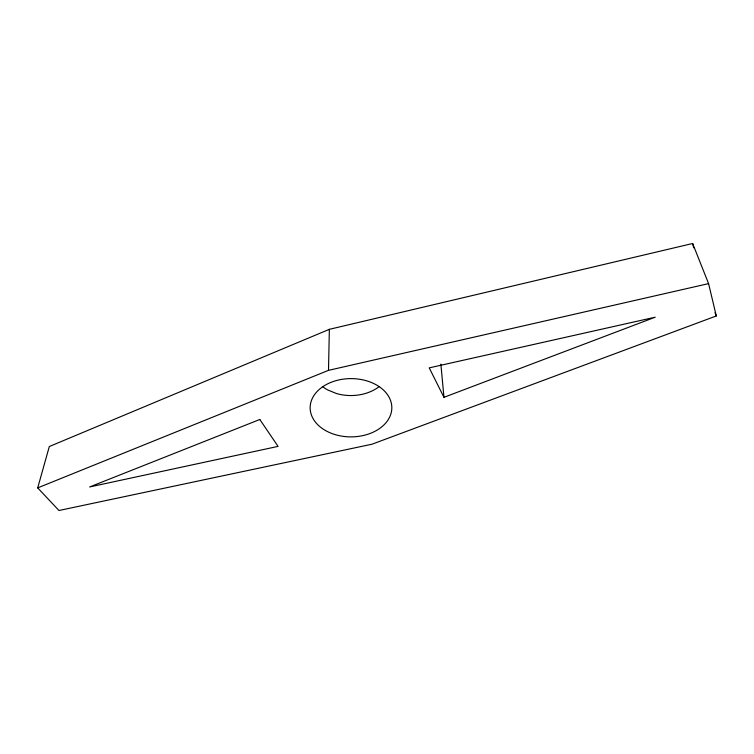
<?xml version="1.0" encoding="UTF-8"?>
<svg xmlns="http://www.w3.org/2000/svg" width="754" height="754" viewBox="0 0 754 754"><rect width="100%" height="100%" fill="white"/><g stroke="black" fill="none" stroke-linecap="round" stroke-linejoin="round"><path stroke-width="1.13" d="M37.7 487.885L328.499 370.346L329.357 329.328L692.643 243.495L708.581 283.617L716.3 315.954L372.005 444.21L58.963 510.505L37.7 487.885L49.321 446.519L329.357 329.328M443.965 397.32L655.217 317.189L429.233 367.867L443.965 397.32L440.873 364.154M328.499 370.346L708.581 283.617M715.009 312.674L716.3 315.954M692.643 243.495L693.699 247.812M379.158 386.632A39.208 29.001 -0.1 0 1 336.425 393.513L327.67 389.922A39.208 29.001 -0.1 0 1 322.91 386.868M259.819 419.488L89.622 486.961L278.066 446.387L259.819 419.488M325.436 430.496A40.839 29.133 -0.1 0 0 391.354 412.127A40.839 29.133 -0.1 0 0 336.161 380.61A40.839 29.133 -0.1 0 0 325.436 430.496"/></g></svg>
